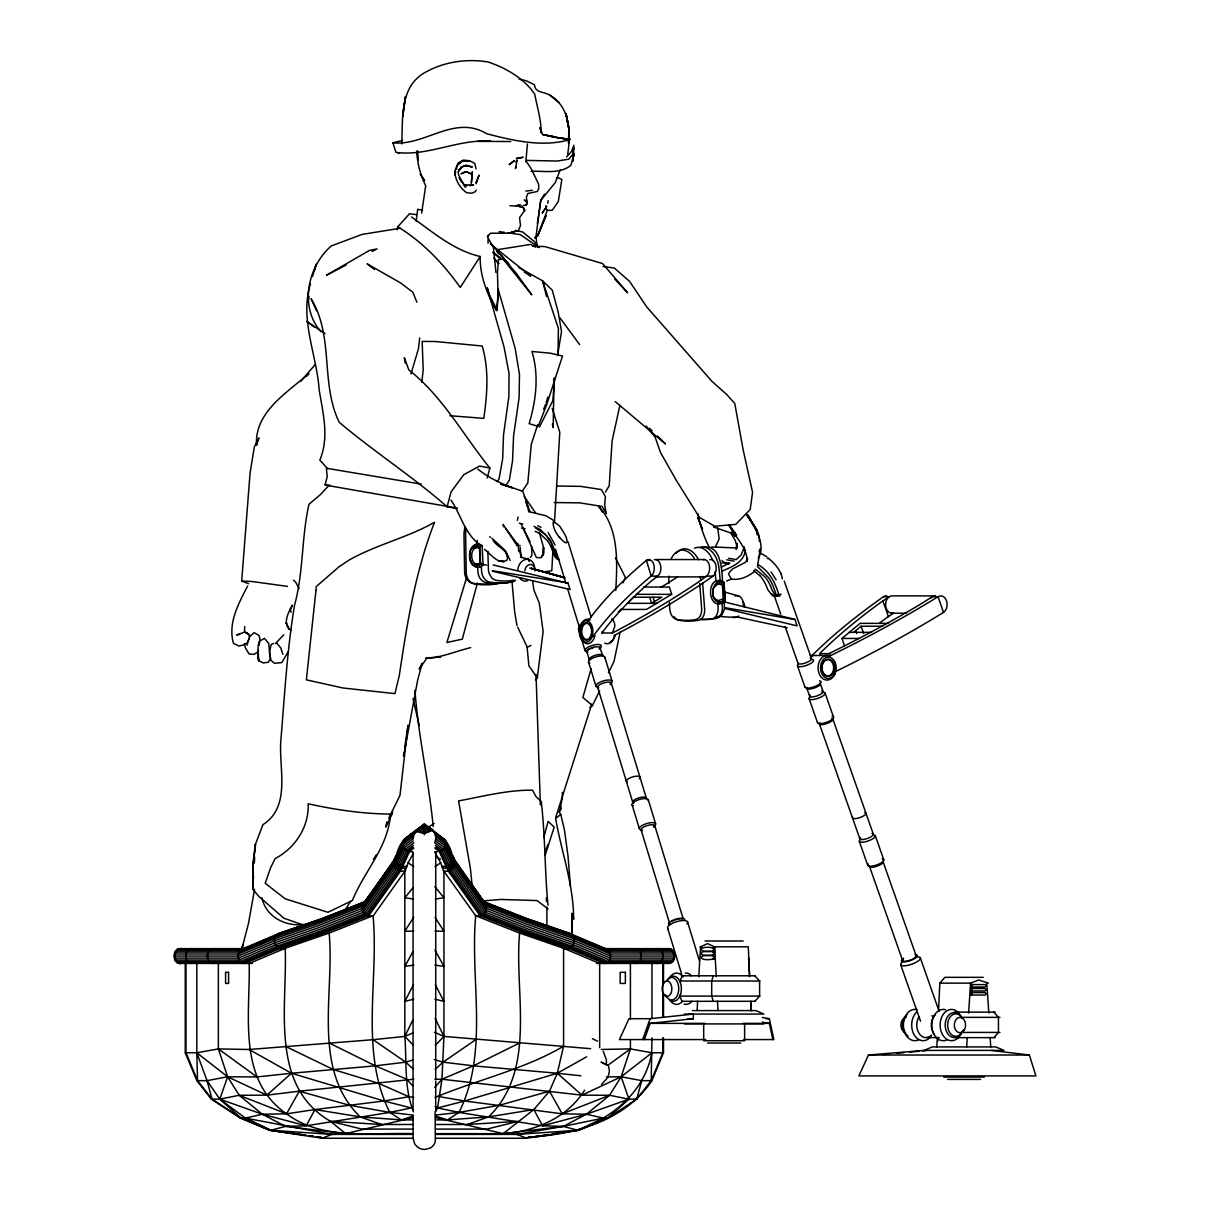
<?xml version="1.0" encoding="UTF-8"?>
<svg xmlns="http://www.w3.org/2000/svg" width="1210" height="1210" viewBox="0 0 1210 1210"><rect width="100%" height="100%" fill="white"/><g stroke="black" fill="none" stroke-linecap="round" stroke-linejoin="round"><path stroke-width="1.5" d="M572.073 936.676L572.224 913.217L571.846 936.147M558.082 355.029L558.37 328.318L542.594 280.841L518.591 267.365M488.038 243.225L488.084 235.254M456.684 169.355L456.73 166.163M571.891 936.116L572.436 916.499M663.504 1037.893L663.504 1052.776L651.963 1052.776C644.007 1092.297 614.393 1115.711 578.728 1130.261L607.722 1118.101L636.717 1099.149L651.207 1080.651L651.963 1037.893M554.044 378.518L553.197 427.629L552.365 423.999M401.659 143.929C403.081 119.76 399.391 89.616 422.29 74.097C441.726 62.088 465.593 58.292 488.008 61.952C505.704 67.851 524.429 78.514 534.76 94.289C537.089 106.873 541.173 119.367 541.127 132.238L541.505 132.934L539.902 127.594L542.564 134.597L555.738 137.275L543.865 134.779L546.239 135.172M416.18 221.249L417.707 209.254L422.562 210.374M936.827 1046.922L937.281 1037.545M938.597 1009.397L939.837 983.14L944.919 977.332L983.216 977.332M697.141 1010.592L697.61 1001.169M698.79 976.667L700.56 946.81L707.548 943.618L714.55 946.81L748.279 946.81L749.595 974.942M552.925 550.353L551.79 570.772L542.625 572.012M554.467 522.493L559.791 432.272L552.183 408.36M937.735 1041.265L937.947 1037.499M966.699 1046.922L967.229 1037.499M968.605 1013.012L970.632 983.14L978.709 979.949L988.313 983.14M253.525 876.04L252.739 889.123L258.849 896.459L284.017 918.269L303.589 925.106M254.327 862.957L254.66 857.346M254.992 851.734L255.446 844.262L262.933 824.66C291.308 806.647 278.693 768.531 280.811 740.913C284.622 695.478 287.057 649.8 294.635 604.788C303.604 572.239 301.411 537.361 309.004 504.267L320.469 494.527L328.787 485.528M615.784 590.48C617.251 562.181 619.233 528.589 598.632 506.264L602.58 512.163M244.45 631.499L244.753 626.508M554.558 377.928L552.879 400.525L539.448 426.964M573.268 917.074L573.616 919.177C573.676 884.691 561.47 852.112 555.647 818.535L560.774 814.36L558.944 812.016L561.349 808.522L560.684 806.979M248.655 583.719L241.682 581.057L250.077 473.065L254.327 446.883L258.91 437.929L256.55 445.31C254.266 412.202 287.284 392.509 308.928 373.557L306.508 376.401M433.286 831.3L445.477 840.769L445.477 846.108L443.541 849.375L440.697 851.22L434.662 851.81L440.667 862.775L443.42 870.61L475.711 915.773C469.783 980.312 489.369 1051.883 458.983 1112.413L447.458 1119.916L435.676 1119.916M413.064 838.832L414.576 832.041L418.72 828.29M573.948 147.741L572.587 160.28L573.858 145.245L571.589 151.371L566.613 156.846M320.952 331.676C299.112 307.219 307.537 266.23 331.404 245.887L362.123 234.392L400.162 228.282M667.602 948.67C674.348 947.748 676.647 957.322 672.76 961.617L608.6 961.617L572.36 946.341L528.346 931.095L484.378 913.777L452.495 869.022L443.541 849.375L434.768 842.689C437.158 837.199 435.086 830.529 429.52 827.822L431.471 830.075L430.82 830.922L424.392 833.599L417.238 831.452L416.542 830.665L418.1 828.729L413.442 834.461M390.376 815.479L389.998 819.064C385.839 849.904 363.696 872.425 352.412 900.467L327.971 912.295L285.273 898.848L265.202 883.285L270.526 867.948L275.094 858.601C295.134 848.255 309.321 826.536 308.142 803.773C335.578 809.838 363.998 814.058 392.055 814.073L392.554 811.683M181.167 963.447C171.88 964.733 171.88 947.4 181.167 948.67M421.791 382.284L423.197 369.897L422.169 341.417L435.222 341.507L482.185 346.015C489.188 369.791 487.191 394.279 483.803 418.358L449.833 415.726M419.719 337.862L418.388 349.024L410.946 374.011M535.395 679.838L537.27 677.963L528.891 665.803L527.091 646.805L517.774 627.355M782.31 578.909C781.388 570.787 774.778 563.527 768.562 558.46L767.201 558.324M413.064 1137.914L414.576 1143.586A11.797 11.797 0 0 0 421.458 1149.031L424.392 1149.5L430.049 1148.169A10.799 10.799 0 0 0 435.328 1141.499L435.086 1112.126L437.581 1107.952L441.968 1079.229L443.949 1036.41L443.949 871.503M537.27 677.963L543.124 631.514L539.252 602.958L533.928 590.162L532.657 581.284M421.624 213.051L425.693 185.841C420.672 174.936 416.648 163.32 417.435 151.053M709.695 559.686A8.697 5.505 -90 0 1 715.957 565.509A8.697 5.505 -90 0 1 713.114 576.066L706.549 576.066L699.017 581.632A529.466 177.673 -17 0 1 617.13 630.531L612.457 632.996L601.99 632.996L602.202 631.484M259.167 645.323L259.878 638.547L259.016 635.553L254.115 632.648L249.532 636.611L247.067 645.172M254.569 889.32L248.458 923.548L241.713 949.472M736.27 548.795L736.724 545.71L735.181 540.326L730.991 533.353M537.346 223.548L540.749 200.421L544.485 194.084M403.444 756.068L403.989 752.438M404.79 746.978L408.042 725.183L399.965 795.394L388.788 818.262M736.345 548.402L737.102 543.381L736.134 549.461M548.16 200.633L547.722 203.34M270.768 658.195L268.333 662.278L263.22 662.914L258.668 660.645L258.32 653.218M519.635 933.061C513.963 992.745 537.542 1069.368 488.598 1116.875L467.196 1124.498L435.676 1124.498M557.553 355.574L561.531 331.51L558.128 311.802L552.274 290.173L542.594 280.841L546.572 296.601M403.641 755.917L417.662 680.08L422.169 663.277L419.205 669.039L426.676 658.437C441.922 657.363 455.746 651.267 470.69 647.637M757.43 566.673L760.349 548.795L759.033 551.654M567.671 153.927C571.226 133.024 570.152 106.873 549.688 95.046C542.609 91.098 535.47 93.291 534.412 84.7L525.972 80.662L519.12 79.21M454.975 175.284L455.686 171.638M573.767 155.53L570.893 165.256C559.912 174.421 544.288 170.731 531.13 171.291M559.625 811.698L562.438 797.148L562.302 792.384M386.822 821.862L385.793 827.126L392.055 814.073M620.201 631.892L614.045 661.371L608.448 672.836M712.992 589.104L713.008 595.562M553.106 522.13C552.819 530.086 558.899 537.875 565.025 542.579L566.537 542.715L567.203 541.445L566.295 537.603A49.958 28.45 34.6 0 0 561.077 528.377C560.684 525.503 552.652 521.434 553.998 522.039M308.293 300.186L309.079 296.586M314.918 269.618L316.097 264.219L312.513 276.621M435.676 1133.664L503.163 1133.664L533.852 1109.555L549.491 1091.193L557.311 1073.255L563.573 1046.226L563.573 948.277L519.408 932.986L475.711 915.773M745.345 550.066C744.165 562.408 731.551 567.006 721.765 571.211M517.336 520.376L518.122 517.033M258.426 650.33L258.078 651.827L253.903 654.368L249.078 653.96L245.388 647.864L244.45 643.735M397.092 229.779L397.803 226.784L409.509 213.716L416.406 214.639M547.283 210.343L537.754 235.602L535.531 237.674M560.23 169.748L555.375 182.423L540.749 200.421L535.97 236.706L537.225 246.991M457.41 508.155L326.216 485.24L325.112 484.817L327.214 476.634L326.367 468.255L421.231 484.121M406.363 867.691C398.498 870.61 390.921 860.779 397.183 854.578C390.059 861.051 395.277 874.21 405.35 870.625L408.118 862.775L413.427 853.292M174.331 953.994L238.446 953.994L274.625 938.748L318.623 923.502L362.38 906.275L397.349 855.092L393.931 861.974L362.38 906.275C360.973 912.733 367.28 917.603 373.391 915.607L405.35 870.625M457.229 508.608L447.11 506.748L451.103 491.865L463.763 474.713L479.599 466.047L489.899 468.073L487.161 477.92M543.774 837.486L548.145 821.393L554.195 827.111L545.226 855.092M636.717 1099.149L641.739 1080.651L651.918 1080.651L663.504 1052.776M241.834 949.018L243.149 944.284L241.682 949.2M619.883 405.335L612.078 441.045L609.22 485.755L605.469 492.031M310.471 283.715C299.384 319.077 316.793 354.696 319.213 390.225C323.055 413.397 329.377 437.445 319.848 460.042L327.623 468.724M525.821 161.686L527.454 143.975M591.115 668.691L582.857 697.459L592.446 705.596L599.646 690.849M713.219 975.789L711.707 981.008L711.707 996.087L713.219 1001.305M591.766 704.084L555.768 817.294M515.989 166.859L515.475 168.523L517.169 159.932L515.793 161.943M546.194 402.446L547.873 397.046M477.39 583.038L462.296 639.152L446.898 642.51L466.319 578.531M537.709 424.574L531.266 444.312L527.817 483.017L522.221 491.154M435.676 1134.39L516.988 1134.39L563.285 1126.389L586.427 1114.228L609.583 1095.277L621.154 1076.779L630.41 1048.904L630.41 1039.617M476.105 183.784L479.099 175.163L475.954 182.634M196.806 963.447L196.806 1052.776L207.031 1080.651L219.812 1099.149L245.388 1118.101L270.042 1130.261L241.047 1118.101L219.812 1099.149L227.616 1076.779L218.36 1048.904L218.36 963.447M642.707 1039.572L650.118 1018.699L693.3 1014.071L693.3 1018.729L650.118 1023.373L644.37 1039.572M546.043 849.707L547.994 844.61M543.653 409.328L545.649 404.246M538.752 424.937L546.723 404.609L562.514 355.997L550.293 353.184L531.961 351.475C539.176 375.524 536.075 400.147 529.133 423.697L538.284 426.374L536.907 426.555M724.941 601.491L723.852 581.904C704.825 572.33 707.124 614.438 724.941 601.491L724.14 587.243M651.207 1080.651L662.808 1052.776L662.808 1037.893M670.068 1000.534A15.654 9.922 -90 0 0 682.122 1001.714L679.823 996.087L680.595 994.242M397.954 852.899L404.11 839.438L424.392 823.889L444.675 839.438C450.997 846.561 459.83 868.644 441.907 866.299M399.103 851.916L404.458 840.194M924.228 1050.401L932.199 1046.922L995.936 1046.922L1003.907 1050.401L924.228 1050.401L868.462 1055.029L858.888 1075.902L1035.896 1075.902L1029.362 1055.029L991.277 1050.401M248.035 641.209L249.305 638.532M247.596 586.033C238.597 603.548 227.737 623.059 233.424 643.327L238.945 645.989L243.482 645.081L247.4 642.555M412.912 1019.909L404.821 1036.41C406.847 1061.336 403.943 1088.425 413.533 1111.854M622.984 582.872L625.434 577.578L615.527 557.946M288.192 651.751L281.839 662.611L274.579 663.292L270.707 660.131L269.573 651.872L271.146 644.582L273.46 643.402M413.397 984.834L404.821 1001.411L413.79 999.142M722.491 603.215L725.41 600.311M715.579 546.572L719.163 538.904L717.712 527.802M680.05 981.734L682.016 975.789L755.131 975.789M584.611 1090.195C567.172 1118.07 535.002 1131.35 503.163 1133.664L435.676 1117.571M412.928 951.771L404.821 966.397L413.835 965.096M480.355 553.832L480.219 563.527L475.364 565.509L472.202 563.648M277.423 934.135L321.391 918.904L366.494 901.102L322.843 918.284L278.875 933.515C269.936 937.16 275.865 952.346 285.424 948.201L329.362 932.986L373.391 915.607M530.434 557.508L531.931 555.087L531.568 546.209M344.714 910.737L350.537 901.389M612.457 632.996L614.801 626.296A9.408 7.714 -76.3 0 0 612.895 620.034L611.821 618.93M476.286 190.106L475.243 191.74L471.779 193.222L466.712 192.708C459.649 187.943 455.262 179.761 454.688 171.336L458.076 163.002L463.324 160.098L469.737 160.764L474.774 163.456L476.059 168.84M758.216 558.339C766.565 544.258 754.495 528.044 748.491 515.611M413.684 917.346L404.821 931.186L413.744 931.125M373.346 859.433L376.28 854.91M505.583 485.936L509.365 480.143L512.526 460.889L513.554 436.144L519.09 397.772L519.498 374.631L515.173 348.359L498.096 288.948L497.204 310.199L489.354 294.786L487.252 287.829L504.086 347.149L509.032 373.436L508.865 396.577L503.526 434.935L502.679 458.56L499.049 478.858L497.113 481.761M394.914 859.16L404.11 839.438L424.392 823.949L424.392 834.749M723.429 601.96L722.4 599.449M473.186 546.512C464.655 553.121 472.702 574.327 483.062 565.161L482.109 545.574C466.576 536.348 464.927 574.221 480.521 563.981L479.689 546.935L477.118 545.604L473.503 546.375M480.234 563.497L479.478 547.495L475.333 546.27L472.187 548.251M411.551 216.983C433.014 232.305 453.856 250.425 480.189 256.505L460.269 287.435C443.329 263.704 422.819 242.06 397.803 226.784M721.402 584.309L722.385 582.237L721.22 580.634M546.149 207.364L542.186 213.096L546.86 206.365M931.639 1035.125L929.522 1038.044A15.654 11.45 -90 0 1 913.641 1033.809A15.654 11.45 -90 0 1 916.741 1012.074M958.29 1037.635L961.663 1032.417L999.974 1032.417M363.832 902.841L396.472 857.618M394.399 860.204L362.909 904.414L319.198 921.612L275.214 936.858L239.066 952.088L174.981 952.088M385.99 873.741L388.153 870.701M691.848 1001.305L691.545 1001.714A15.654 9.922 -90 0 1 684.104 1004.103M601.99 632.996L603.79 630.531A529.466 177.673 -17 0 1 650.632 581.632L657.756 576.066L651.192 576.066A544.606 182.755 -17 0 0 593.082 636.415M713.855 587.183L718.241 583.885L722.4 584.929L723.141 598.889L718.271 600.614L715.095 598.995M713.87 597.453C715.791 601.718 721.75 603.518 725.092 599.827L724.2 583.825C715.972 578.531 709.559 591.902 714.414 598.209M480.113 563.104L478.978 565.327L480.93 566.885M528.226 1137.218C574.024 1134.814 625.146 1120.929 651.918 1080.651M300.67 381.377L315.296 364.452M573.389 153.549L568.881 159.16L557.22 161.036L526.955 160.416M541.49 556.464L543.26 554.271L543.532 547.404L539.297 532.506M412.791 888.049L404.821 897.744L413.502 899.045M541.626 556.313L543.698 553.787L543.532 547.404L543.26 554.271L541.233 557.704L536.453 557.598L521.102 523.9M960.196 1035.352L957.957 1038.044A15.654 11.45 -90 0 1 940.155 1026.14A15.654 11.45 -90 0 1 956.596 1011L959.076 1013.254M487.343 236.873L490.458 233.197L509.092 233.227L517.214 230.686L510.635 232.532M717.621 584.097L718.634 582.237L717.076 580.755M434.753 1087.427L441.968 1079.229L473.397 1065.844L519.635 1042.959M993.849 1037.635L998.447 1032.417L998.447 1017.353L993.849 1012.135M601.536 1084.417L607.934 1077.339L609.447 1071.213L608.6 1066.494M754.889 1001.305L759.608 996.087L759.608 981.008L754.889 975.789M718.377 603.971L719.769 602.474L718.558 600.614M275.32 643.644L283.775 634.796M435.267 1045.38L443.949 1036.41L590.631 1048.677M476.785 564.284L475.621 566.144L477.375 567.641M820.592 653.884L819.639 653.657L822.104 651.192A529.466 156.695 -19.4 0 1 880.925 602.293L889.214 596.727L883.421 596.727A544.606 161.172 -19.4 0 0 811.759 655.85M476.241 544.424L474.638 545.907L475.984 547.767M534.986 238.158L537.754 235.602L545.997 215.667L537.754 235.602L534.805 237.493M736.179 559.595L741.17 554.997L744.347 547.268L744.528 550.792L744.105 547.132M435.192 1069.353L443.072 1062.153L475.711 1039.692M244.359 948.67C236.116 948.428 236.343 963.75 244.526 963.447L280.75 948.171L324.734 932.94L368.808 915.592L400.797 870.686L409.585 851.401L413.835 848.149M607.722 1118.101L628.958 1099.149L637.413 1099.149M412.852 1060.036L405.698 1062.153L375.372 1065.844L291.459 1073.255L266.835 1095.171L239.202 1095.277L219.812 1099.149L211.357 1099.149L196.867 1080.651L185.266 1052.776L185.266 963.447M844.535 645.762L841.963 638.441L860.144 623.362L888.458 623.362M818.973 685.707L820.335 684.21L819.896 683.211M667.602 963.447L672.76 961.617M480.763 562.559C470.206 570.681 467.741 544.137 479.462 548.054M853.746 632.346L861.112 626.236L882.695 626.236M479.825 544.303L477.905 545.907L479.251 547.979M434.904 1079.229L441.968 1079.229L581.934 1095.171L621.154 1076.779L651.963 1052.776L630.41 1048.904L601.461 1049.463M754.919 571.135C748.4 576.459 739.945 580.588 731.354 579.045L728.511 573.994L729.993 571.649L732.549 568.957L745.708 562.166L747.553 558.37L747.175 561.44C747.236 547.389 734.954 536.59 728.571 524.837M413.381 836.231L402.885 844.247L393.9 863.895L362.274 908.302L318.457 925.559L274.458 940.805L238.249 956.066L174.104 956.066M419.114 831.86L424.392 827.822L429.338 831.603M413.079 838.651L403.308 846.108L394.309 865.816L362.592 910.343L318.729 927.616L274.715 942.847L238.491 958.123L174.331 958.123M421.14 832.495L424.392 830.015L427.433 832.344M413.306 840.844L404.11 847.862L395.125 867.57L363.318 912.219L319.395 929.507L275.381 944.753L239.141 960.029L174.981 960.029M423.213 833.282L424.392 832.389L425.496 833.236M413.835 842.81L405.244 849.375L396.275 869.037L364.407 913.777L320.423 931.095L276.424 946.341L240.17 961.617L176.025 961.617M413.276 845.427L406.59 850.524L397.682 870.096L365.753 914.911L321.724 932.26L277.725 947.491L241.471 962.767L177.356 962.767M413.139 847.348L408.088 851.22L399.224 870.655L367.265 915.531L323.191 932.88L279.207 948.126L242.968 963.402M608.131 1065.087L630.41 1048.904M893.449 613.228L886.446 617.962A529.466 156.695 -19.4 0 0 879.67 622.938M589.875 707.396L592.446 705.596M434.995 866.647L440.667 862.775M759.759 575.521A38.175 27.906 90 0 1 767.669 589.512L772.328 595.517L781.191 594.307M568.246 583.008L492.515 570.727M643.538 587.031L669.433 587.031L671.656 594.337L646.427 609.432L620.246 609.432M428.098 827.277L434.193 823.526M722.4 584.929L724.2 583.825M649.815 597.483L651.6 603.336L661.794 597.226L633.254 597.226L627.37 603.336L656.848 603.336M479.689 546.935L482.109 545.574M435.116 1106.318L437.581 1107.952L464.746 1100.994L557.311 1073.255L586.623 1056.814M510.741 141.54L477.935 141.343L490.746 141.252C458.514 138.651 427.281 156.861 395.882 152.324L392.902 142.78L402.552 140.451M398.272 153.504L399.436 152.868M346.12 265.005L326.594 275.169L369.398 250.44L377.021 248.912L372.135 251.453M721.387 567.127L729.539 562.998M527.031 647.38L530.918 645.444M819.639 653.657L828.85 653.657L833.872 651.192A529.466 156.695 -19.4 0 0 923.608 602.293L932.229 596.727L938.022 596.727A8.697 6.353 -90 0 1 946.507 600.78A8.697 6.353 -90 0 1 943.528 612.396A544.606 161.172 -19.4 0 1 834.749 671.928M563.573 1046.226C523.34 1069.822 477.436 1079.698 434.995 1097.485M569.774 139.589L551.866 136.639L569.774 139.589C543.048 147.59 512.934 140.587 486.738 133.735C454.355 114.209 425.073 146.259 392.902 142.78M726.665 581.042L731.611 578.909M412.807 1032.992L404.821 1036.41L373.073 1039.692L249.124 1049.509L218.36 1048.904L196.806 1052.776L185.266 1052.776M241.334 949.351L278.875 933.515L324.371 918.254M278.693 934.196L240.049 950.5L176.025 950.5M285.424 948.201L249.215 963.447C250.258 1014.615 237.024 1079.865 286.543 1113.835C322.677 1140.818 371.001 1132.242 413.094 1133.664M475.394 915.607L479.977 915.592L524.051 932.94L568.019 948.171L604.259 963.447C612.426 963.75 612.653 948.428 604.41 948.67M179.579 948.716C173.257 950.636 173.257 961.481 179.579 963.402M669.206 963.402C675.528 961.481 675.528 950.652 669.206 948.716M211.357 1099.149L240.351 1118.101L269.346 1130.261L322.102 1138.262L331.797 1134.39L345.621 1133.664L413.094 1117.571M364.543 902.433L320.151 920.039L276.167 935.269M606.467 1076.87L621.154 1076.779L628.958 1099.149L609.583 1095.277L562.242 1113.835L464.746 1100.994L439.774 1096.729M703.948 547.298C720.434 544.561 721.962 568.715 722.43 580.18M622.485 949.215L625.676 948.67M643.962 949.215L647.184 948.67M654.761 949.215L658.694 948.67M655.457 949.215L657.045 948.64M461.222 167.071L466.001 165.362L472.082 166.98L466.001 165.362L461.358 167.237L458.53 170.852L461.539 167.086L458.62 171.275C454.915 173.68 475.409 201.178 459.361 177.855M723.565 601.718C708.107 607.556 709.846 575.325 724.457 583.265M628.958 1099.149L586.427 1114.228L542.549 1125.799L458.983 1112.413L437.581 1107.952M556.449 178.278L558.097 177.734L561.864 179.458L558.309 201.45L552.183 210.328L547.812 210.343L545.982 208.574L545.907 205.655M602.898 655.593L599.449 646.821L595.123 646.881L588.574 649.377A7.169 2.405 -17 0 0 587.818 652.629M559.67 537.603L558.944 536.635M241.047 1118.101L212.068 1099.149L197.563 1080.651L196.806 1052.776L227.616 1076.779L266.835 1095.171L299.278 1091.193L349.478 1105.274L389.786 1112.413L413.109 1115.045L413.094 1116.134L401.327 1119.916L360.172 1116.875L314.918 1109.555L286.543 1113.835L262.343 1114.228L245.388 1118.101L240.351 1118.101M405.229 838.53L424.392 824.509L428.839 827.897M511.437 232.471L518.364 230.565L520.542 225.559L519.544 217.694L524.686 210.404L522.115 206.245M525.821 191.074L532.37 190.288M497.249 249.714L530.706 244.405L535.486 247.188M713.114 950.697L713.885 949.472L713.114 948.262M713.114 954.614L713.885 953.389L713.114 952.164M713.204 958.713L713.976 957.488L713.204 956.263M196.867 1080.651L207.031 1080.651L227.616 1076.779L256.989 1076.945L291.459 1073.255L384.024 1100.994L411.203 1107.952L389.786 1112.413L306.236 1125.799L285.499 1126.389L270.964 1130.261L245.388 1118.101L331.797 1134.39L413.094 1134.39M239.656 634.388L236.646 634.932L244.904 632.028L248.655 634.221L249.638 637.125M972.296 984.592L971.403 985.817L972.296 987.042M972.296 988.509L971.403 989.72L972.296 990.945M972.401 992.608L971.509 993.834L972.401 995.043M469.707 185.705L473.549 185.039L464.398 184.858L466.773 185.856M519.045 205.035L517.396 205.322L519.71 206.713M413.699 1097.47L408.995 1096.729L384.024 1100.994L314.918 1109.555L306.236 1125.799L262.343 1114.228L219.812 1099.149M558.612 557.976C551.972 556.04 553.953 542.413 547.873 537.603M435.676 1138.262L526.668 1138.262L579.439 1130.261M523.476 205.518L525.805 205.155L527.152 203.34L526.411 197.185L527.908 193.479L537.573 191.437L538.843 187.837L538.541 183.996L531.069 168.462L525.669 160.612M435.252 899.045L443.949 897.744L434.829 886.643M528.12 1137.218L531.795 1136.704M535.47 1136.19L539.161 1135.676M542.836 1135.161L548.357 1134.39M552.047 1133.876L577.82 1130.261L603.382 1118.101L608.433 1118.101M780.102 595.94L773.523 595.97L771.753 593.928M593.339 647.305L593.369 647.289A7.124 2.39 -17 0 0 587.122 652.205M516.352 205.912L520.996 204.989M435.585 1115.06L458.983 1112.413L499.306 1105.274L549.491 1091.193L562.242 1113.835L586.427 1114.228L603.382 1118.101L563.285 1126.389L503.163 1133.664L516.988 1134.39L577.82 1130.261L563.285 1126.389L542.549 1125.799L533.852 1109.555L488.598 1116.875L447.458 1119.916L435.676 1116.134M465.835 165.831L469.374 165.589M883.497 1054.515L889.078 1054.001M896.519 1053.32L903.976 1052.624M909.557 1052.11L918.859 1051.263M922.58 1050.915L926.316 1050.567M483.471 900.86L500.789 899.453L536.998 900.573L548.024 908.907M303.831 924.425C285.741 926.905 265.64 916.802 261.995 897.775M425.648 657.968L440.788 657L437.097 656.531M467.196 1124.498L518.213 1121.337L486.934 1129.081L435.676 1129.081M192.027 948.67C183.678 948.322 183.678 963.795 192.027 963.447M213.641 948.67C205.352 948.353 205.352 963.765 213.641 963.447M635.144 963.447C643.417 963.765 643.417 948.353 635.144 948.67M656.743 963.447C665.092 963.81 665.107 948.322 656.743 948.67M711.586 546.965L737.208 547.979M190.091 948.67L194.023 949.215M201.601 948.67L204.808 949.215M223.109 948.67L226.285 949.215M442.406 867.691C451.073 871.003 458.424 859.024 450.438 853.579L452.313 857.633M563.346 948.201C572.92 952.346 578.834 937.16 569.895 933.515L525.942 918.299L484.015 901.783M516.504 545.574L520.134 545.574M655.79 559.549L704.568 559.549M649.694 560.381L646.412 560.381A544.606 182.755 -17 0 0 588.302 620.73M486.692 565.161L480.521 563.981M703.736 576.898L654.958 576.898A8.697 5.505 -90 0 0 660.872 567.747A8.697 5.505 -90 0 0 654.353 559.686M636.52 594.337L671.656 594.337M891.483 613.228L906.456 613.228M849.102 632.346L871.533 632.346M841.963 638.441L858.934 638.441M827.746 655.517L810.307 655.517A12.297 8.984 -90 0 1 812.606 656.183M705.082 941.002L743.212 941.002M700.015 946.81L701.467 946.81M714.898 948.262C696.658 944.163 696.658 954.796 714.898 950.697M180.471 948.67L244.722 948.67M602.444 948.64L668.313 948.67M178.868 948.716L242.817 948.716M605.968 948.716L669.901 948.716M177.356 949.351L244.299 949.215M602.686 949.215L671.429 949.351M672.76 950.5L608.721 950.5L570.076 934.196M673.788 952.088L609.719 952.088L573.57 936.858L529.572 921.612L485.86 904.414L451.421 855.092M714.898 952.164C696.658 948.08 696.658 958.713 714.898 954.614M674.439 953.994L610.339 953.994L574.16 938.748L530.146 923.502L486.39 906.275L454.839 861.989L445.885 842.417L435.252 834.295M674.666 956.066L610.521 956.066L574.327 940.805L530.313 925.559L486.511 908.317L454.869 863.895L445.885 844.247L435.509 836.322M714.989 956.263C696.748 952.179 696.748 962.812 714.989 958.713M674.439 958.123L610.294 958.123L574.054 942.862L530.04 927.616L486.178 910.343L454.461 865.816L445.477 846.108L435.661 838.621M673.788 960.029L609.628 960.029L573.389 944.753L529.375 929.507L485.452 912.219L453.644 867.57L444.66 847.862L435.403 840.799M671.429 962.767L607.299 962.767L571.044 947.491L527.046 932.26L483.032 914.926L451.088 870.081L442.179 850.524L435.313 845.276M178.868 963.402L252.33 963.447M596.439 963.447L669.901 963.402M679.657 981.008L759.895 981.008M939.837 983.14L970.632 983.14M970.496 984.592L985.137 984.592L986.029 985.817L985.137 987.042L970.496 987.042M970.496 988.509L985.137 988.509L986.029 989.72L985.137 990.945L970.496 990.945M970.601 992.608L985.242 992.608L986.135 993.834L985.242 995.043L970.601 995.043M679.823 996.087L759.895 996.087M682.016 1001.305L755.131 1001.305M692.423 1010.592L755.887 1010.592L763.812 1014.071L684.482 1014.071M954.509 1012.135L995.18 1012.135M957.836 1012.135L961.466 1017.353L999.974 1017.353M650.118 1018.699L628.958 1018.699L619.429 1039.572L705.642 1039.572M687.824 1018.729L693.3 1018.729M766.096 1018.699L769.348 1018.699L773.871 1039.572L743.515 1039.572M649.876 1023.373L705.006 1023.373M743 1023.373L769.348 1023.373L772.857 1039.572M684.482 1023.917L763.812 1023.917M927.178 1037.635L939.232 1037.635M955.613 1037.635L995.18 1037.635M707.578 1043.05L740.732 1043.05M868.462 1055.029L1029.362 1055.029M943.724 1077.066L984.426 1077.066M413.85 1079.229L299.278 1091.193L286.543 1113.835L239.202 1095.277L227.616 1076.779M947.581 1079.396L980.554 1079.396M413.094 1119.916L401.327 1119.916L389.786 1112.413C359.4 1051.883 378.987 980.312 373.073 915.773M285.212 948.277C287.466 1006.448 269.089 1085.975 330.557 1121.337L381.573 1124.498L413.094 1124.498M413.094 1129.081L361.835 1129.081L330.557 1121.337L345.621 1133.664L285.499 1126.389L262.343 1114.228L239.202 1095.277M322.102 1138.262L413.094 1138.262L413.094 1116.134M435.025 931.125L443.949 931.186L435.086 917.346M609.583 1095.277L581.934 1095.171L557.311 1073.255L473.397 1065.844L443.072 1062.153L434.118 1059.491M554.089 502.543L579.787 502.861L602.096 506.445L606.346 513.751L604.682 505.281L605.348 496.599L601.43 489.566L580.618 486.375L556.721 485.996M443.42 870.61C453.614 874.24 458.499 860.976 451.587 854.578M516.292 206.108L509.954 205.745M406.878 866.299C389.938 868.75 396.774 847.908 403.308 840.769L424.392 824.675L445.477 840.769M767.669 558.37L768.486 558.385M532.793 246.159L544.878 246.583L602.519 263.523L627.597 292.79L614.725 278.981M241.682 581.057L252.194 581.526L287.496 586.381M718.347 616.434L734.909 617.463M331.797 1134.39L270.964 1130.261L305.933 1135.161M412.595 851.674C407.165 852.551 402.189 847.892 402.885 842.417L424.392 826.006L430.82 830.922M557.175 137.713L570.455 139.271M557.311 1073.255L580.891 1075.781M773.523 595.97L774.748 596.106M325.112 484.817L330.36 485.437M559.398 559.776L555.375 557.462L553.288 553.167A38.433 24.336 90 0 0 547.616 540.825M603.125 266.533L614.377 268.06L629.654 281.461L646.76 306.962L711.979 381.392L726.817 394.596L734.788 403.52L743.212 450.15L752.575 492.334L750.2 509.486L735.74 524.369L714.792 526.229L699.471 517.457L676.435 480.567L660.463 452.434L655.139 437.128L646.14 426.011M269.346 1130.261L305.585 1135.161M308.626 1135.676L313.057 1136.19M316.097 1136.704L321.709 1137.476M309.624 1135.676L313.299 1136.19M316.975 1136.704L320.665 1137.218M499.231 231.594L504.479 232.35M507.988 232.849L520.239 234.604L539.206 247.626M828.85 653.657L830.468 653.884M434.935 965.096L443.949 966.397L434.95 950.137M520.058 206.91L522.523 207.318M724.926 607.707L795.03 619.505L797.103 625.888L724.714 608.464M762.315 1017.459L769.348 1018.699M762.315 1022.132L769.348 1023.373M728.677 558.264L735.922 559.58M726.665 559.807L734.107 561.153M729.66 563.376L723.761 562.211L721.916 560.548M722.022 562.741L728.964 563.996M543.865 134.779L554.966 136.806M530.283 512.011L545.831 515.732L553.409 520.255M621.154 1076.779L641.739 1080.651M519.271 523.219L522.886 523.975M521.404 528.014L525.08 528.785M735.604 616.631L787.135 627.763M515.657 230.369L522.705 232.018L534.427 241.622L538.389 247.309M492.379 571.226L570.137 589.557L567.989 583.175L493.12 564.949M723.777 601.778L794.698 619.338M434.98 999.142L443.949 1001.411L435.373 984.819M529.768 568.08L564.253 577.563M531.099 568.458L565.04 577.82M724.608 592.053L738.781 596.001M531.417 568.352L563.618 577.336M531.689 568.488L564.193 577.654M531.992 568.488L564.541 577.699M500.789 484.015L512.45 487.811L500.789 484.166M520.436 556.812L529.239 559.655M427.327 827.08L432.393 829.516L435.328 833.887M571.347 934.135L527.379 918.904L483.713 901.707C488.749 905.307 486.677 915.758 479.977 915.592L447.972 870.671L439.2 851.401L434.814 848.044M524.414 918.254L569.895 933.515L607.45 949.351M572.602 935.285L528.619 920.039L484.227 902.433M489.581 536.877L490.67 537.27M381.573 1124.498L360.172 1116.875C311.227 1069.368 334.822 992.745 329.135 933.061M191.725 948.64L193.313 949.215M755.01 569.26A92.837 67.866 90 0 1 756.038 569.713L765.31 577.17A38.433 28.087 -90 0 1 771.829 589.512L774.264 593.792L777.682 595.97M534.049 526.35L540.341 529.572L547.162 536.529M535.546 527.983L545.377 534.472M713.492 526.97L736.633 535.032L734.485 532.158M516.988 1134.39L526.668 1138.262M605.817 963.402L569.562 948.126L525.579 932.895L481.519 915.547L449.545 870.64L440.697 851.22L435.509 847.257M563.573 948.277L599.57 963.447M437.385 857.739L440.546 859.085M434.36 1032.296L443.949 1036.41L435.055 1018.245M408.995 1096.729L378.261 1083.222L333.416 1069.549L285.212 1046.226M759.986 552.879L766.807 556.706M592.401 1038.664L597.513 1041.16M607.98 1065.299L601.052 1062.078L606.679 1064.906L605.771 1064.271M329.135 1042.959L375.372 1065.844L406.802 1079.229L412.776 1086.005M723.141 598.889L725.062 599.873M249.124 1049.509L291.459 1073.255M537.905 525.669L541.036 527.439M757.732 564.541C768.91 570.424 775.232 582.418 778.59 594.11M753.543 570.53L759.744 575.536M524.459 272.19L530.736 276.077L490.292 243.845M493.045 252.875L500.758 257.7M291.156 630.365C281.718 624.572 288.358 612.381 292.412 605.136L289.825 610.778L290.279 609.19L291.096 612.215M325.112 333.627L306.705 321.361L314.237 326.972M408.118 862.775L413.744 866.632M373.073 1039.692L405.698 1062.153L413.563 1069.337M758.352 567.414L768.547 577.639A48.733 35.619 -90 0 1 773.205 586.215L776.487 595.517M218.36 1048.904L256.989 1076.945M374.374 269.482L367.114 263.84L400.54 282.898L412.807 292.2L416.89 302.197M447.11 506.748C412.716 476.604 373.996 451.678 339.224 422.29C320.166 383.328 334.247 336.592 311.091 298.794L316.536 310.607M559.08 102.668L549.688 95.046M477.814 469.041C490.821 479.75 506.884 486.087 522.75 491.245L527.182 503.723L528.74 512.011M492.016 538.344L505.084 550.384L510.181 560.427M615.209 401.599L665.53 443.964L657.544 436.129M293.501 580.24L295.739 582.222L299.082 588.589M484.439 549.34C490.7 553.877 498.248 565.342 506.99 560.139C510.181 550.611 496.917 547.359 493.151 540.371M493.06 252.134L500.789 259.545M479.115 544.122C464.458 533.156 460.829 514.447 450.997 500.123M649.543 428.31L652.205 430.911M493.816 258.002L498.974 263.281M413.487 1045.364L404.821 1036.41L404.821 868.387M691.439 975.789L690.365 974.67A15.654 9.922 -90 0 0 685.329 973.112M683.106 976.924L680.943 974.67A15.654 9.922 -90 0 0 669.115 978.451M494.739 259.545L498.49 263.568M491.26 243.815L509.546 265.141L500.577 254.418M781.131 573.933L780.616 572.965M731.505 532.188L735.287 536.393L731.853 532.43M496.554 251.393L498.913 254.16M502.452 258.32L531.765 294.832L516.11 273.067L503.799 258.91L498.444 259.636L497.446 272.704L498.112 296.238L496.463 310.728C487.025 294.227 479.81 275.653 480.189 256.505M276.576 642.858L280.886 648.152L282.837 654.368M505.871 528.8L518.424 545.498M535.637 513.01L524.187 496.387M732.337 529.284L729.116 524.989L735.211 533.141M547.616 540.84L539.599 533.368A92.837 58.806 -90 0 0 535.107 531.371M546.118 535.228L550.429 541.309A48.733 30.87 90 0 1 554.467 549.885L557.311 559.186L556.358 557.78M489.899 468.073C463.309 435.298 442.573 396.275 408.844 369.973L404.337 357.706L405.274 363.03M559.928 317.806L579.635 344.593M467.892 879.625L484.938 902.841M482.654 900.27L453.342 859.13M475.878 892.405L478.011 895.294M516.156 544.243L503.088 524.384L503.496 526.758M746.842 515.006C751.743 523.295 760.228 530.978 759.32 541.384M747.114 515.294L757.354 531.069L747.644 514.961M961.466 1017.353L961.92 1018.064A12.523 9.151 -90 0 0 948.579 1015.326A12.523 9.151 -90 0 0 947.748 1033.748A12.523 9.151 -90 0 0 961.239 1033.295M771.118 571.982L776.109 579.787M522.902 527.787L530.116 541.747M453.508 858.722L454.37 860.204M747.568 515.052L756.779 531.266L757.233 534.79M709.075 547.041C703.917 536.605 699.864 524.974 697.822 513.69M548.145 532.521L555.072 545.014M488.734 239.051L493.408 247.626L495.949 272.507M459.331 177.764L461.358 181.697M530.192 511.936L526.017 501.484L527.379 506.748M443.541 838.53L446.611 845.215M197.563 1080.651L185.962 1052.776L185.962 963.447M527.938 558.264L529.254 561.516M470.66 560.533L471.719 563.21M603.23 1051.369L606.346 1059.597L606.422 1063.197M943.528 612.396L938.022 596.727A544.606 161.172 -19.4 0 1 829.228 656.259M882.876 600.886L888.397 616.555M861.112 626.236L863.683 633.556M855.727 630.682L856.756 633.601M920.417 958.154L939.111 1011.273M825.099 693.103L833.554 717.137M875.314 835.717L883.769 859.75M883.088 861.762L916.167 955.809M784.246 581.133L811.486 658.573M823.087 691.47L820.335 683.635A7.124 2.117 -19.4 0 1 813.574 688.278A7.124 2.117 -19.4 0 1 806.919 687.855M832.873 719.133L873.302 834.083M806.904 688.445L809.672 696.279M819.442 723.958L859.886 838.893M869.582 866.602L902.66 960.649M774.597 596.681L780.768 614.226M785.093 626.523L798.055 663.383M797.511 665.923L805.058 687.356M809.127 698.82L817.582 722.854M859.342 841.449L867.797 865.483M900.618 964.567L920.553 1021.225M568.05 541.747L591.191 617.297M521.601 557.931L520.134 550.52M700 576.746L701.059 580.225M653.097 597.271L654.428 601.657M687.522 921.823L699.395 960.785M604.849 657.317L612.169 681.351M648.318 799.931L655.654 823.965M654.867 825.901L682.985 918.163M611.337 683.272L646.382 798.222M555.587 549.325L565.993 583.462M567.641 588.846L579.136 626.583M586.82 651.645L589.194 659.48M597.634 687.159L632.679 802.094M641.073 829.803L669.75 923.85M588.529 661.946L595.864 685.979M632.013 804.559L639.334 828.593M578.471 629.049L585.005 650.466M667.663 928.221L681.699 974.262M520.134 552.849L521.238 556.57M207.031 1080.651L212.068 1099.149M560.774 814.36L564.404 829.773L568.004 855.894L570.409 886.022M413.033 698.609L419.205 725.516M567.974 124.237L565.947 113.528L568.443 127.171M516.988 625.721L514.583 611.05L511.936 580.694M433.18 826.475C428.839 780.843 418.161 736.043 414.969 690.26M472.248 886.688L470.387 868.402L458.575 800.914C482.926 796.377 507.807 789.888 532.521 790.175L536.03 796.679L541.218 801.413C545.362 835.913 544.621 870.61 547.994 905.156M715.08 571.604L716.063 581.783M720.283 581.329L719.058 568.609A23.262 15.836 84 0 0 702.496 546.875A23.262 15.836 84 0 0 700.56 547.147M702.617 583.19L704.704 609.613A11.147 7.593 84 0 1 698.639 620.276A111.184 75.655 84 0 1 688.898 621.138A111.184 75.655 84 0 1 679.067 620.276A11.147 7.593 84 0 1 676.435 619.112M699.683 583.507L701.694 609.144A10.829 7.366 84 0 1 695.811 619.505A107.947 73.447 84 0 1 686.357 620.337A107.947 73.447 84 0 1 676.813 619.505A10.829 7.366 84 0 1 669.765 609.144L669.387 602.474M986.785 983.14L988.812 1013.012M546.255 898.001L546.572 901.586M518.122 543.85L518.742 551.321M714.55 946.81L716.305 976.667M269.996 657.045L268.711 643.357L264.445 638.396L259.621 641.103L258.184 645.081L257.881 656.002M540.356 804.816L536.03 674.363M417.178 150.993L417.752 160.295L417.586 151.205M990.188 1037.499L990.718 1046.922M724.2 602.686L724.397 606.044A12.418 8.455 84 0 1 724.14 609.795L722.067 614.71L719.345 616.495A81.236 55.282 84 0 1 716.638 616.979M722.067 602.595L722.37 607.753A11.147 7.593 84 0 1 716.305 618.416A111.184 75.655 84 0 1 706.564 619.278A111.184 75.655 84 0 1 700.832 618.991M717.848 603.034L718.135 608.191A11.147 7.593 84 0 1 712.07 618.855A111.184 75.655 84 0 1 702.345 619.717A111.184 75.655 84 0 1 701.528 619.717M520.224 547.359L520.481 552.698M481.323 566.265L481.58 571.407A11.147 8.606 83.1 0 0 489.642 582.086A111.184 85.789 83.1 0 0 500.789 582.933A111.184 85.789 83.1 0 0 511.845 582.086A11.147 8.606 83.1 0 0 515.52 580.255M477.663 566.703L477.905 571.861A11.147 8.606 83.1 0 0 485.981 582.524A111.184 85.789 83.1 0 0 497.128 583.386A111.184 85.789 83.1 0 0 508.185 582.524A11.147 8.606 83.1 0 0 511.028 581.375M748.597 957.836L749.504 976.667M750.79 1003.045L751.153 1010.592M717.5 1001.169L717.953 1010.592M750.835 1001.199L751.274 1010.592M668.903 583.507L668.767 576.096M487.857 551.321L488.432 569.713A12.418 9.589 83.1 0 0 489.158 573.464L492.062 578.365L495.329 580.165A81.236 62.678 83.1 0 0 504.736 580.997A81.236 62.678 83.1 0 0 514.084 580.165M477.3 545.438L477.269 540.356M546.89 907.016L546.935 925.59M744.619 1023.917L744.619 1040.736L703.691 1040.736L703.691 1023.917M663.504 963.447L663.504 983.927M663.504 993.228L663.504 1017.413M662.808 963.447L662.808 1017.413M651.963 963.447L651.963 1017.413M630.41 963.447L630.41 1019.183M599.661 963.447L599.661 1047.633M435.721 851.946L435.721 1079.456M435.721 1081.014L435.721 1111.219M413.064 852.505L413.064 1079.002M413.064 1080.5L413.064 1110.568M671.368 558.445A22.597 15.367 84 0 1 682.41 550.051A22.597 15.367 84 0 1 694.389 558.445M676.027 553.409A23.262 15.836 84 0 1 684.83 548.735A23.262 15.836 84 0 1 698.427 559.701M694.464 548.206A23.262 15.836 84 0 1 698.261 547.313A23.262 15.836 84 0 1 712.947 560.805M675.634 618.446A11.147 7.593 84 0 1 674.182 616.737M821.877 669.296A8.137 5.944 -90 0 1 829.183 659.904A8.137 5.944 -90 0 1 832.314 672.942A8.137 5.944 -90 0 1 822.361 671.308M835.55 671.852A12.297 8.984 -90 0 1 824.101 679.4A12.297 8.984 -90 0 1 818.58 663.73A12.297 8.984 -90 0 1 830.03 656.183M734.894 596.001A10.996 7.457 -80.5 0 1 743.394 606.543M738.796 615.996A10.996 7.457 -80.5 0 1 733.003 617.085M742.819 601.673A6.489 4.401 -80.5 0 1 744.528 607.254M893.146 613.107A8.697 6.353 -90 0 1 885.614 605.045A8.697 6.353 -90 0 1 892.435 595.88L935.466 595.88A8.697 6.353 -90 0 0 930.838 597.967M883.421 596.727A8.697 6.353 -90 0 1 886.643 595.88M882.634 861.338A7.169 2.117 -19.4 0 1 877.174 866.133A7.169 2.117 -19.4 0 1 869.597 866.012M882.211 858.979A8.485 2.511 -19.4 0 1 876.781 864.923A8.485 2.511 -19.4 0 1 868.372 863.94M831.981 716.35A8.485 2.511 -19.4 0 1 827.595 721.916A8.485 2.511 -19.4 0 1 817.597 722.158M822.059 692.302A8.485 2.511 -19.4 0 1 823.874 695.251A8.485 2.511 -19.4 0 1 813.347 699.501A8.485 2.511 -19.4 0 1 809.687 697.293M819.457 680.852A8.485 2.511 -19.4 0 1 815.071 686.403A8.485 2.511 -19.4 0 1 805.073 686.66M811.925 659.42A8.485 2.511 -19.4 0 1 806.495 665.379A8.485 2.511 -19.4 0 1 798.086 664.396M821.772 690.819A7.124 2.117 -19.4 0 1 817.219 695.811A7.124 2.117 -19.4 0 1 810.14 694.979M873.756 834.945A8.485 2.511 -19.4 0 1 872.728 838.832A8.485 2.511 -19.4 0 1 861.853 842.266A8.485 2.511 -19.4 0 1 860.976 838.969M871.986 833.433A7.124 2.117 -19.4 0 1 867.434 838.439A7.124 2.117 -19.4 0 1 860.37 837.607M914.987 954.554A8.455 2.496 -19.4 0 1 915.183 958.229A8.455 2.496 -19.4 0 1 903.855 961.889A8.455 2.496 -19.4 0 1 903.643 958.229M917.392 956.838A10.436 3.086 -19.4 0 1 918.209 960.967A10.436 3.086 -19.4 0 1 904.989 965.822A10.436 3.086 -19.4 0 1 901.858 962.525M810.171 657.922A7.124 2.117 -19.4 0 1 806.48 662.581A7.124 2.117 -19.4 0 1 798.071 662.793M864.636 812.53A7.124 2.117 -19.4 0 1 860.945 817.204A7.124 2.117 -19.4 0 1 852.536 817.416M915.728 955.386A7.169 2.117 -19.4 0 1 909.375 960.483A7.169 2.117 -19.4 0 1 903.144 959.348M831.557 718.498A7.124 2.117 -19.4 0 1 832.389 720.434L831.497 721.22A7.124 2.117 -19.4 0 1 822.74 724.548A7.124 2.117 -19.4 0 1 819.926 722.657M963.251 1030.118A11.283 8.243 -90 0 1 951.559 1034.671A11.283 8.243 -90 0 1 949.26 1018.351A11.283 8.243 -90 0 1 961.345 1016.642M906.925 1035.155A11.283 8.243 -90 0 1 906.078 1015.659M905.413 1032.584A7.668 5.611 -90 0 1 900.951 1024.522A7.668 5.611 -90 0 1 906.199 1017.413M934.468 1034.505A12.523 9.151 -90 0 1 935.375 1014.676M908.044 1036.32A12.523 9.151 -90 0 1 906.94 1014.676M946.976 1039.874A15.654 11.45 -90 0 1 931.836 1026.14A15.654 11.45 -90 0 1 945.449 1009.7M918.541 1039.874A15.654 11.45 -90 0 1 903.416 1026.14A15.654 11.45 -90 0 1 917.029 1009.7M931.927 1015.614A12.523 9.151 -90 0 1 933.5 1018.064M931.019 1035.457A12.523 9.151 -90 0 1 919.04 1033.355A12.523 9.151 -90 0 1 919.01 1016.839M477.874 583.81A107.947 83.293 83.1 0 0 483.274 584.006A107.947 83.293 83.1 0 0 488.674 583.81M475.167 583.553A107.947 83.293 83.1 0 1 472.46 583.175A10.829 8.349 83.1 0 1 464.625 572.814L463.99 534.82A22.597 17.424 83.1 0 1 465.169 526.804M499.367 582.781A11.147 8.606 83.1 0 1 496.539 583.946A111.184 85.789 83.1 0 1 485.482 584.793A111.184 85.789 83.1 0 1 474.335 583.946A11.147 8.606 83.1 0 1 466.258 573.268L465.608 534.139A23.262 17.953 83.1 0 1 466.152 528.543M594.942 635.522A12.297 7.789 -90 0 1 585.02 643.07A12.297 7.789 -90 0 1 580.24 627.385A12.297 7.789 -90 0 1 590.162 619.853M614.71 635.522A12.297 7.789 -90 0 1 604.788 643.07M615.209 634.993A10.693 6.776 -90 0 1 610.082 641.966M517.714 570.212A10.996 8.455 -79 0 1 527.076 559.292A10.996 8.455 -79 0 1 534.729 570.212M527.605 580.755A10.996 8.455 -79 0 1 519.604 577.926M524.837 570.908A6.489 4.991 -79 0 1 530.373 564.465A6.489 4.991 -79 0 1 534.88 570.908M713.114 576.066A544.606 182.755 -17 0 1 613.939 635.598M677.645 576.883A529.466 177.673 -17 0 1 660.766 587.41M621.244 610.082A529.466 177.673 -17 0 1 618.295 611.685M703.131 559.686A8.697 5.505 -90 0 1 709.65 568.881A8.697 5.505 -90 0 1 702.329 576.429M598.496 687.325A8.485 2.843 -17 0 1 597.997 683.272A8.485 2.843 -17 0 1 609.522 680.005A8.485 2.843 -17 0 1 610.037 684.058M589.799 663.065A8.485 2.843 -17 0 1 595.275 657.091A8.485 2.843 -17 0 1 604.652 658.134M587.636 651.812A8.485 2.843 -17 0 1 587.137 647.758A8.485 2.843 -17 0 1 598.678 644.491A8.485 2.843 -17 0 1 599.177 648.545M627.37 782.144A7.124 2.39 -17 0 1 632.86 776.85A7.124 2.39 -17 0 1 639.243 778.786M610.611 684.754A7.169 2.405 -17 0 0 609.159 682.137L607.677 682.153A7.169 2.405 -17 0 0 600.78 684.104L599.404 684.905A7.169 2.405 -17 0 0 598.678 688.127M633.284 805.678A8.485 2.843 -17 0 1 638.744 799.704A8.485 2.843 -17 0 1 648.136 800.763M633.753 803.047A7.124 2.39 -17 0 1 638.336 798.025A7.124 2.39 -17 0 1 646.216 798.903M668.389 928.947A10.436 3.509 -17 0 1 677.403 921.43A10.436 3.509 -17 0 1 686.932 923.85M589.512 660.04A7.124 2.39 -17 0 1 595.759 655.139A7.124 2.39 -17 0 1 602.746 656.289M669.19 925.075A8.455 2.843 -17 0 1 675.422 919.297A8.455 2.843 -17 0 1 684.709 920.054M580.21 627.521A7.124 2.39 -17 0 1 582.312 623.528M642.147 830.756A7.169 2.405 -17 0 1 647.668 825.432A7.169 2.405 -17 0 1 654.096 827.368M641.981 829.939A8.485 2.843 -17 0 1 641.466 825.885A8.485 2.843 -17 0 1 653.007 822.618A8.485 2.843 -17 0 1 653.506 826.672M671.55 921.566A7.169 2.405 -17 0 1 672.926 920.78M674.56 920.054A7.169 2.405 -17 0 1 676.33 919.479M678.129 919.055A7.169 2.405 -17 0 1 682.455 918.995M579.741 630.168A8.485 2.843 -17 0 1 580.603 626.341M666.271 981.25A11.283 7.139 -90 0 1 676.798 980.992A11.283 7.139 -90 0 1 676.057 997.569A11.283 7.139 -90 0 1 665.651 994.938M667.466 980.508A12.523 7.926 -90 0 1 678.114 978.603A12.523 7.926 -90 0 1 680.247 995.195A12.523 7.926 -90 0 1 669.962 999.989M252.784 869.642L252.739 889.123L252.996 862.76L255.446 844.262L252.784 869.642M568.791 128.683L568.549 143.188L568.897 128.532L566.341 115.041L568.791 128.683M472.323 172.001L471.355 182.952L472.323 172.001M526.637 202.085L526.622 202.947L526.38 200.421L526.637 202.085M315.961 590.465L306.357 679.838L342.823 687.976L394.914 693.617L399.33 675.361C407.014 623.619 415.423 571.241 434.511 522.296C407.301 537.724 376.567 544.606 349.266 559.958L339.042 566.779L316.188 586.608L315.961 590.465M405.289 97.889L402.733 116.508L405.501 96.603L405.289 97.889M573.888 153.307L572.648 161.293L573.888 153.307M527.152 203.34L525.805 205.155L527.152 203.34M462.235 160.99L457.486 165.059L462.901 160.749L468.935 161.202L462.235 160.99M511.921 162.412L509.213 164.605L514.416 160.688L511.921 162.412M464.08 172.349L461.055 173.801L466.41 171.699L471.023 173.832L466.41 171.699L464.08 172.349M519.65 157.89L516.307 158.525L523.128 157.27L519.65 157.89M228.599 972.326L225.589 972.326L225.589 983.428L228.599 983.428L228.599 972.326M625.373 972.326L620.17 972.326L620.17 983.428L625.373 983.428L625.373 972.326M503.92 561.606L498.928 560.865L503.92 561.606M525.427 200.663L524.248 200.043L526.592 201.299L525.427 200.663M248.61 634.101L244.904 632.028L248.61 634.101M424.544 180.502L420.399 174.376L424.544 180.502M288.918 628.898L286.195 622.923L288.918 628.898M702.481 529.269L697.883 517.744L702.481 529.269M507.262 555.284L505.871 552.229L507.716 556.872L507.262 555.284M524.006 208.634L523.764 207.893L524.626 210.721L524.006 208.634M651.192 576.066L646.412 560.381A8.697 5.505 -90 0 1 653.763 564.45A8.697 5.505 -90 0 1 651.192 576.066M258.668 660.645L257.806 654.746L258.668 660.645M833.599 672.684A8.682 6.353 -90 0 0 828.835 659.132A8.682 6.353 -90 0 0 822.634 671.55A8.682 6.353 -90 0 0 833.599 672.684M834.824 673.819A10.693 7.82 -90 0 0 828.941 657.121A10.693 7.82 -90 0 0 821.303 672.427A10.693 7.82 -90 0 0 834.824 673.819M964.143 1030.164A7.668 5.611 -90 0 0 961.073 1017.565A7.668 5.611 -90 0 0 954.629 1027.487A7.668 5.611 -90 0 0 964.143 1030.164M591.115 636.036A8.137 5.158 -90 0 0 587.243 623.347A8.137 5.158 -90 0 0 582.222 634.978A8.137 5.158 -90 0 0 591.115 636.036M590.677 636.354A8.682 5.505 -90 0 0 586.532 622.787A8.682 5.505 -90 0 0 581.163 635.22A8.682 5.505 -90 0 0 590.677 636.354M591.72 637.489A10.693 6.776 -90 0 0 586.638 620.79A10.693 6.776 -90 0 0 580.014 636.097A10.693 6.776 -90 0 0 591.72 637.489M599.752 649.241A7.169 2.405 -17 0 0 600.523 647.773A7.124 2.39 -17 0 1 599.752 649.226M670.627 993.834A7.668 4.855 -90 0 0 667.965 981.219A7.668 4.855 -90 0 0 662.384 991.156A7.668 4.855 -90 0 0 670.627 993.834"/></g></svg>
